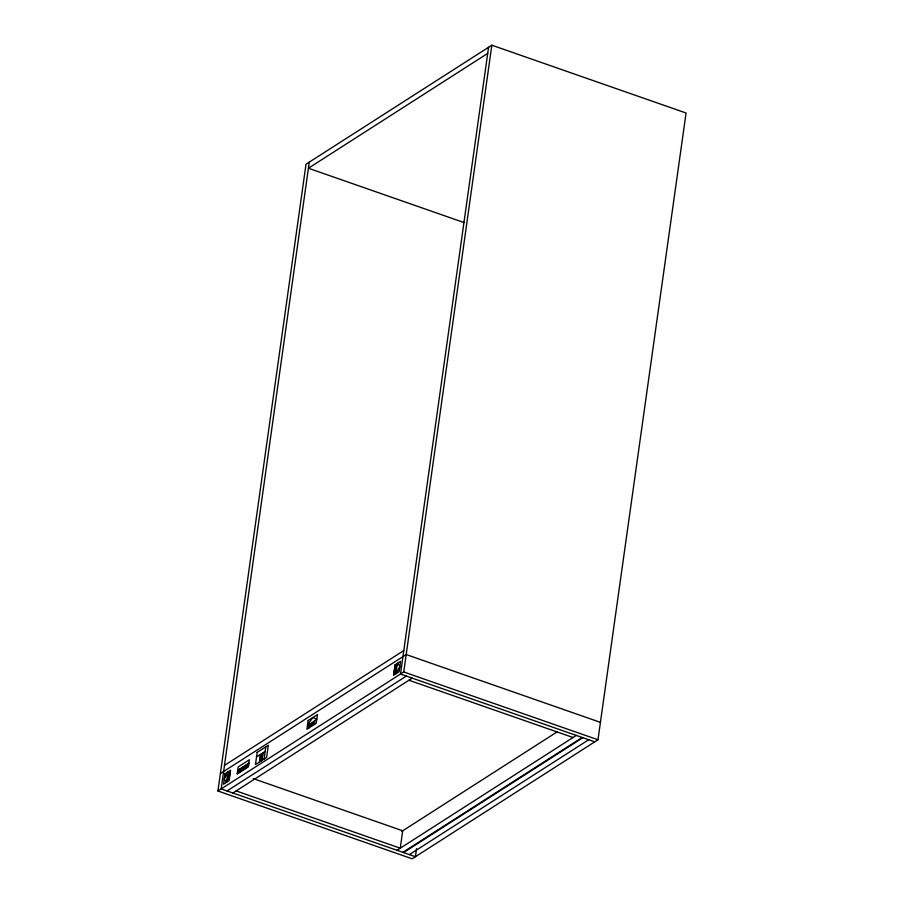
<?xml version="1.0" encoding="UTF-8"?>
<svg xmlns="http://www.w3.org/2000/svg" width="904" height="904" viewBox="0 0 904 904"><rect width="100%" height="100%" fill="white"/><g stroke="black" fill="none" stroke-linecap="round" stroke-linejoin="round"><path stroke-width="1.36" d="M217.932 790.989L306.015 164.223L491.832 45.2L686.068 113.011L597.985 739.777L412.167 858.8L217.932 790.989L403.738 671.966L491.832 45.2M309.27 162.144L221.175 788.909L415.422 856.721L416.552 848.686M237.243 773.858L238.227 766.897L249.368 759.755L248.397 766.716L237.243 773.858L239.594 769.191M264.104 759.032L265.81 746.851M308.739 728.07L308.874 727.098L314.468 723.528L314.332 724.488M488.578 47.279L400.495 674.045L594.73 741.856M237.492 772.118L238.667 769.79M238.17 773.27L240.52 768.592M239.097 772.671L241.447 768.004M240.035 772.072L242.374 767.406M240.961 771.485L243.312 766.807M241.888 770.886L244.238 766.219M242.814 770.287L245.165 765.62M243.752 769.699L246.091 765.021M244.679 769.101L247.029 764.434M245.605 768.502L247.956 763.835M246.532 767.914L248.882 763.236L237.729 770.377M247.459 767.315L248.634 764.976M260.295 756.512L261.403 754.32M260.058 758.162L262.273 753.755M259.832 759.801L262.883 753.721M259.606 761.439L262.657 755.371M260.205 761.417L262.42 757.01M261.087 760.852L262.194 758.648M487.719 53.381L308.411 168.234L464.068 222.576M224.486 765.405L403.794 650.541M220.373 773.575L406.19 654.552L600.437 722.364M230.271 772.332L228.768 779.022L229.39 778.626M394.72 667.005L395.33 666.61L393.839 673.288M256.533 756.953L265.166 751.416M227.04 790.955L406.348 676.09M232.904 793L412.213 678.136M401.828 831.352L557.384 731.709M397.003 850.291L576.311 735.427M402.868 852.336L582.176 737.472M403.534 852.562L582.843 737.709M409.399 854.608L588.707 739.754M403.738 671.966L597.985 739.777M408.958 680.226L573.057 737.517M253.154 778.581L402.698 830.799L400.257 848.201L236.159 790.91M224.994 773.79L223.525 784.231L229.107 780.66L230.565 770.219L224.994 773.79M226.723 780.333L226.441 782.367L224.26 779.011L227.91 771.926L226.723 780.333M228.418 773.519L227.537 779.813L228.418 779.248L229.3 772.954L228.418 773.519M257.165 752.388L255.459 764.569L266.612 757.428L268.318 745.246L257.165 752.388M260.522 754.874L259.55 761.835L261.957 760.298L262.94 753.326L260.522 754.874M308.151 720.522L306.919 729.234L316.219 723.279L317.44 714.567L308.151 720.522M309.145 725.177L308.953 726.556L314.536 722.974L314.739 721.595L309.145 725.177M309.326 723.901L309.202 724.759L316.796 719.121L312.795 717.55L307.507 725.064L309.326 723.901M395.014 664.881L393.545 675.322L399.116 671.751L400.585 661.31L395.014 664.881M395.692 666.384L394.799 672.666L395.681 672.101L396.573 665.819L395.692 666.384M396.833 665.649L396.212 673.616L399.851 666.53L397.681 663.174L396.833 665.649"/></g></svg>
